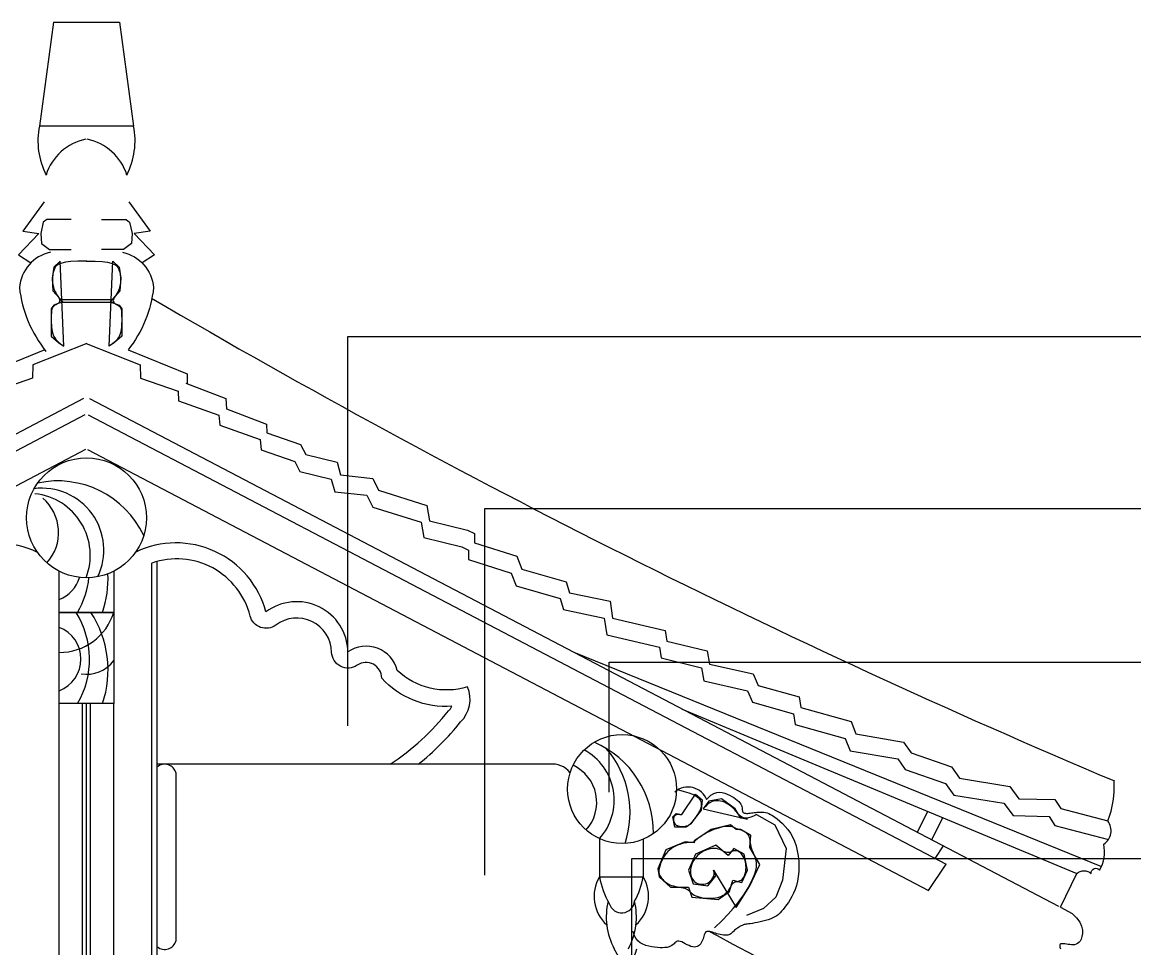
# Model space of a CAD drawing. Header units: metres. Extents: x 2417 to 8168, y 646 to 5953.
# Drawn here: x 4442 to 6483, y 4253 to 5953 of the extents above; entities that cross this region are included whole.
import ezdxf

# ---------------------------------------------------------------- set-up
doc = ezdxf.new("R2010")
doc.units = ezdxf.units.M
for name, color, linetype in [('3', 3, 'Continuous'), ('4', 4, 'Continuous'), ('7', 7, 'Continuous'), ('BH', 3, 'Continuous'), ('DIM', 3, 'Continuous')]:
    doc.layers.add(name, color=color, linetype=linetype)
doc.dimstyles.get("Standard").update_dxf_attribs({"dimtxt": 2.5, "dimasz": 2.5, "dimexe": 1.25, "dimexo": 0.625, "dimtad": 1, "dimcen": 2.5, "dimazin": 3, "dimtfac": 1, "dimtmove": 0, "dimatfit": 3})

msp = doc.modelspace()

# ---------------------------------------------------------------- hatches: boundary and pattern name
at = {"layer": 'BH'}
h = msp.add_hatch(dxfattribs=at)
h.set_pattern_fill('ANSI31', scale=50)
h.paths.add_polyline_path([(6111.1, 4452.66), (6084.46, 4466.61), (6103.55, 4504.74), (6131.37, 4493.15)])

# ---------------------------------------------------------------- linework, layer by layer
at = {"layer": '3'}
for p, q in [((4554.5, 5262.19), (3665.81, 4796.78)), ((4565.18, 5262.19), (5453.87, 4796.78)), ((4556.92, 5232.17), (2982.72, 4407.75)), ((4562.76, 5232.17), (6136.96, 4407.75)), ((4558, 5168.68), (3015.1, 4359.24)), ((4561.68, 5168.68), (6104.59, 4359.24)), ((4679.84, 3763.31), (4679.84, 4960.3)), ((5453.87, 4796.78), (6422.01, 4403.36)), ((5453.87, 4796.78), (6343.62, 4330.92)), ((4509.84, 3797.37), (4509.84, 4702.36)), ((4559.84, 3797.37), (4559.84, 4702.36)), ((4609.84, 3797.37), (4609.84, 4702.36)), ((5653.07, 4692.45), (6376.89, 4390.84)), ((6116.75, 4418.33), (6132.22, 4441.52)), ((6104.59, 4359.24), (6136.96, 4407.75))]:
    msp.add_line(p, q, dxfattribs=at)
for points in [[(3951.02, 4591.34, -0.06), (3873.62, 4668.67, -0.31), (3860.71, 4733.11, 0.27), (3989.73, 4763.18, -0.52), (4080.04, 4797.55, -0.61), (4230.55, 4870.59, -0.47), (4469.6, 4980.43)], [(5168.66, 4591.34, 0.06), (5246.07, 4668.67, 0.31), (5258.97, 4733.11, -0.27), (5129.96, 4763.18, 0.52), (5039.65, 4797.55, 0.61), (4889.13, 4870.59, 0.47), (4650.09, 4980.44)], [(5116.94, 4590.96, 0.08), (5223.89, 4688.99, 0.1), (5230.5, 4697.61, -0.23), (5101.68, 4749.13, 0.6), (5056.61, 4772.81, -0.59), (5009.66, 4796.76, 0.61), (4907.07, 4846.54, -0.53), (4860.1, 4863.02, 0.44), (4679.84, 4960.3, 0.39)], [(5447.07, 4575.07, 0.29), (5409.32, 4590.96), (4689.84, 4590.96)], [(4689.84, 4256.11, 0.54), (4724.28, 4267.43), (4724.28, 4575.01, 0.54), (4689.84, 4586.33)]]:
    msp.add_lwpolyline(points, format="xyb", dxfattribs=at)
for centre, radius, start, end in [((4426.02, 5016.33), 82.68, 317.74, 49.65), ((4406.81, 4931.72), 192.62, 341.26, 2.65), ((4487.29, 4951.61), 62.42, 291.18, 343.67), ((4403.02, 4951.29), 162.39, 329.89, 353.68), ((4511.05, 4899.52), 103.11, 269.33, 343.27), ((4403.02, 4783.82), 162.39, 329.89, 31.98), ((4406.81, 4764.25), 192.62, 341.26, 33.24), ((4487.29, 4784.14), 62.42, 291.18, 68.82), ((4560.12, 4817.58), 61.44, 260.5, 324.03), ((5422.86, 4524.82), 105.23, 318.11, 61.56), ((5418.9, 4465.72), 181.17, 359.37, 66.32), ((5376.79, 4502.52), 180.46, 341.66, 40.68), ((5420.96, 4521.04), 75.17, 317.74, 65.08), ((5471.05, 4282.22), 103.11, 269.33, 343.27), ((5355.61, 4143.65), 203.83, 341.78, 32.29)]:
    msp.add_arc(centre, radius, start, end, dxfattribs=at)
at = {"layer": '4'}
for p, q in [((4499.3, 5952.7), (4473.36, 5762.19)), ((4499.3, 5952.7), (4620.38, 5952.7)), ((4620.38, 5952.7), (4646.33, 5762.19)), ((4646.33, 5762.19), (4473.36, 5762.19)), ((4510.33, 5443.82), (4609.36, 5443.82)), ((4510.33, 5439.12), (4609.36, 5439.12)), ((4689.84, 3763.31), (4689.84, 4963.27)), ((4552.34, 3797.37), (4552.34, 4702.36)), ((4567.34, 3797.37), (4567.34, 4702.36)), ((6084.43, 4466.55), (6103.55, 4504.74)), ((6111.07, 4452.59), (6131.37, 4493.15)), ((5501.2, 4454.57), (5501.2, 4384.42)), ((5581.2, 4453.33), (5581.2, 4384.42)), ((6347.24, 4328.91), (6376.89, 4390.84)), ((5501.2, 4384.42), (5581.2, 4384.42))]:
    msp.add_line(p, q, dxfattribs=at)
for points in [[(4482.28, 5623.18), (4443.27, 5569.61), (4472.53, 5564.74)], [(4637.41, 5623.18), (4676.41, 5569.61), (4647.16, 5564.74)], [(4531.55, 5590.71), (4487.15, 5590.71), (4480.65, 5585.84), (4475.78, 5564.74), (4477.4, 5546.88), (4492.03, 5535.51), (4531.55, 5535.51)], [(4587.69, 5590.71), (4632.53, 5590.71), (4639.03, 5585.84), (4643.91, 5564.74), (4642.28, 5546.88), (4627.66, 5535.51), (4587.69, 5535.51)], [(4472.53, 5564.74), (4435.15, 5525.77), (4457.9, 5511.16)], [(4647.16, 5564.74), (4684.54, 5525.77), (4661.79, 5511.16)], [(4560.28, 5514.41), (4560.28, 5514.41), (4543.94, 5514.15), (4531.16, 5513.43), (4521.45, 5512.29), (4514.35, 5510.8), (4509.38, 5509.03), (4506.05, 5507.03), (4503.89, 5504.87), (4502.43, 5502.61), (4501.25, 5500.29), (4500.27, 5497.93), (4499.47, 5495.53), (4498.83, 5493.08), (4498.34, 5490.58), (4497.97, 5488.03), (4497.72, 5485.43), (4497.57, 5482.77), (4497.5, 5480.06), (4497.53, 5477.31), (4497.69, 5474.52), (4497.99, 5471.72), (4498.46, 5468.91), (4499.12, 5466.1), (4499.99, 5463.32), (4501.1, 5460.57), (4502.44, 5457.87), (4503.94, 5455.24), (4505.49, 5452.69), (4507.01, 5450.26), (4508.39, 5447.95), (4509.53, 5445.8), (4510.33, 5443.82), (4510.69, 5442.04), (4510.55, 5440.46), (4509.96, 5439.08), (4509.01, 5437.86), (4507.8, 5436.77), (4506.41, 5435.79), (4504.93, 5434.89), (4503.44, 5434.05), (4502.05, 5433.23), (4500.82, 5432.42), (4499.75, 5431.58), (4498.83, 5430.71), (4498.05, 5429.78), (4497.4, 5428.78), (4496.87, 5427.68), (4496.44, 5426.46), (4496.09, 5425.12), (4495.82, 5423.62), (4495.62, 5421.95), (4495.48, 5420.1), (4495.38, 5418.05), (4495.32, 5415.78), (4495.29, 5413.28), (4495.28, 5410.54), (4495.28, 5407.53), (4495.28, 5404.25), (4495.33, 5400.77), (4495.45, 5397.14), (4495.68, 5393.44), (4496.07, 5389.73), (4496.65, 5386.09), (4497.46, 5382.57), (4498.53, 5379.25), (4499.9, 5376.18), (4501.58, 5373.33), (4503.56, 5370.67), (4505.84, 5368.14), (4508.43, 5365.71), (4511.33, 5363.33), (4514.53, 5360.96), (4518.03, 5358.55), (4511.53, 5514.41), (4500.15, 5503.04), (4496.73, 5483.38), (4498.36, 5460.08), (4516.4, 5439.73), (4500.15, 5433.23), (4495.28, 5426.74), (4495.28, 5410.5), (4495.28, 5376.41), (4508.28, 5365.04), (4518.03, 5358.55)], [(4559.4, 5514.41), (4559.4, 5514.41), (4575.74, 5514.15), (4588.53, 5513.43), (4598.23, 5512.29), (4605.33, 5510.8), (4610.31, 5509.03), (4613.63, 5507.03), (4615.79, 5504.87), (4617.26, 5502.61), (4618.44, 5500.29), (4619.42, 5497.93), (4620.22, 5495.53), (4620.86, 5493.08), (4621.35, 5490.58), (4621.71, 5488.03), (4621.96, 5485.43), (4622.11, 5482.77), (4622.18, 5480.06), (4622.15, 5477.31), (4621.99, 5474.52), (4621.69, 5471.72), (4621.22, 5468.91), (4620.56, 5466.1), (4619.69, 5463.32), (4618.59, 5460.57), (4617.25, 5457.87), (4615.75, 5455.24), (4614.19, 5452.69), (4612.67, 5450.26), (4611.3, 5447.95), (4610.16, 5445.8), (4609.36, 5443.82), (4609, 5442.04), (4609.14, 5440.46), (4609.72, 5439.08), (4610.67, 5437.86), (4611.88, 5436.77), (4613.28, 5435.79), (4614.76, 5434.89), (4616.24, 5434.05), (4617.64, 5433.23), (4618.87, 5432.42), (4619.94, 5431.58), (4620.85, 5430.71), (4621.63, 5429.78), (4622.28, 5428.78), (4622.82, 5427.68), (4623.25, 5426.46), (4623.59, 5425.12), (4623.86, 5423.62), (4624.06, 5421.95), (4624.21, 5420.1), (4624.31, 5418.05), (4624.36, 5415.78), (4624.39, 5413.28), (4624.41, 5410.54), (4624.41, 5407.53), (4624.4, 5404.25), (4624.36, 5400.77), (4624.24, 5397.14), (4624, 5393.44), (4623.61, 5389.73), (4623.04, 5386.09), (4622.23, 5382.57), (4621.16, 5379.25), (4619.79, 5376.18), (4618.11, 5373.33), (4616.13, 5370.67), (4613.84, 5368.14), (4611.25, 5365.71), (4608.36, 5363.33), (4605.16, 5360.96), (4601.66, 5358.55), (4608.16, 5514.41), (4619.53, 5503.04), (4622.96, 5483.38), (4621.32, 5460.08), (4603.28, 5439.73), (4619.53, 5433.23), (4624.41, 5426.74), (4624.41, 5410.5), (4624.41, 5376.41), (4611.41, 5365.04), (4601.66, 5358.55)], [(4483.55, 5351.27), (4374.95, 5307.43), (4375.2, 5289.71)], [(4560.64, 5363.24), (4461.17, 5324.17), (4460.7, 5299.8), (4391.47, 5275.66), (4391.13, 5257.94)], [(4559.04, 5363.24), (4658.51, 5324.17), (4658.98, 5299.8), (4728.22, 5275.66), (4728.56, 5257.94)], [(4636.13, 5351.27), (4744.74, 5307.43), (4744.49, 5289.71)], [(4742.39, 5290.67), (4815.7, 5262.19), (4816.66, 5243.34)], [(4728.56, 5257.94), (4802.78, 5231.92), (4804.37, 5213.12)], [(4816.66, 5243.34), (4889.97, 5214.86), (4890.77, 5199.19)], [(4804.37, 5213.12), (4878.6, 5187.11), (4880.18, 5168.3)], [(4890.77, 5199.19), (4952.71, 5177.85), (4962.04, 5159.2), (5019.61, 5145.21), (5025.83, 5121.9), (5084.95, 5115.68), (5095.84, 5093.92), (5184.53, 5065.94), (5189.2, 5037.97), (5259.21, 5020.87), (5271.66, 5014.65), (5271.66, 4997.55), (5349.45, 4972.69), (5358.78, 4949.37), (5439.69, 4926.06), (5445.91, 4905.85), (5520.59, 4890.31), (5525.26, 4859.22), (5621.72, 4836.66), (5624.74, 4817.07), (5698.66, 4798.98), (5703.19, 4774.87), (5783.15, 4756.78), (5792.2, 4735.68), (5867.64, 4714.58), (5870.66, 4694.99), (5962.69, 4669.37), (5971.74, 4646.76), (6059.24, 4631.69), (6072.82, 4612.1), (6146.75, 4586.47), (6161.84, 4565.37), (6253.87, 4550.3), (6270.46, 4527.69), (6336.84, 4526.19), (6347.41, 4509.61), (6433.94, 4487.06)], [(4880.18, 5168.3), (4942.12, 5146.96), (4951.46, 5128.31), (5009.02, 5114.32), (5015.25, 5091.01), (5074.37, 5084.79), (5085.26, 5063.03), (5173.94, 5035.05), (5178.61, 5007.08), (5248.62, 4989.98), (5261.07, 4983.76), (5261.07, 4966.67), (5338.86, 4941.8), (5348.2, 4918.48), (5429.1, 4895.17), (5435.32, 4874.96), (5510.01, 4859.42), (5514.67, 4828.34), (5611.14, 4805.78), (5614.15, 4786.18), (5688.08, 4768.1), (5692.61, 4743.98), (5772.57, 4725.9), (5781.62, 4704.8), (5857.05, 4683.7), (5860.07, 4664.1), (5952.1, 4638.48), (5961.15, 4615.87), (6048.66, 4600.8), (6062.24, 4581.21), (6136.16, 4555.59), (6151.25, 4534.48), (6243.28, 4519.41), (6259.88, 4496.81), (6326.26, 4495.3), (6336.82, 4478.72), (6435.01, 4453.13)], [(4609.84, 4945.35), (4609.84, 4869.83), (4509.84, 4869.83), (4509.84, 4945.35)], [(6347.24, 4328.91), (6368.41, 4317.16), (6376.66, 4309.02), (6382.28, 4301.17), (6385.67, 4293.73), (6387.22, 4286.82), (6387.33, 4280.54), (6386.39, 4275.03), (6384.78, 4270.41), (6382.85, 4266.75), (6380.68, 4263.98), (6378.29, 4261.99), (6375.72, 4260.68), (6372.98, 4259.94), (6370.11, 4259.66), (6367.12, 4259.73), (6364.05, 4260.04), (6360.94, 4260.48), (6357.86, 4260.96), (6354.91, 4261.39), (6352.2, 4261.67), (6349.82, 4261.71), (6347.87, 4261.41), (6346.45, 4260.68), (6345.65, 4259.44), (6345.53, 4257.59), (6346, 4255.16), (6346.93, 4252.17)], [(5785.91, 4239.51), (5746.65, 4260.59), (5717.69, 4276.16), (5702.28, 4284.44)]]:
    msp.add_lwpolyline(points, dxfattribs=at)
for points in [[(4493.65, 5530.64, 0.33), (4436.77, 5465.7, 0.14), (4485.53, 5348.81)], [(4626.03, 5530.64, -0.33), (4682.91, 5465.7, -0.14), (4636.13, 5351.27, -0.14)], [(6376.89, 4390.84, -0.38), (6403.27, 4390.55, -0.78), (6418.6, 4396.68, 0.19), (6426.27, 4444.17, 0.43), (6433.94, 4487.06, 0.11), (6445.42, 4560.74, 0.11)]]:
    msp.add_lwpolyline(points, format="xyb", dxfattribs=at)
msp.add_lwpolyline([(4509.84, 4702.36), (4509.84, 4869.83), (4609.84, 4869.83), (4609.84, 4702.36)], close=True, dxfattribs=at)
for centre, radius in [((4559.85, 5043.33), 110), ((5542.62, 4545.59), 100)]:
    msp.add_circle(centre, radius, dxfattribs=at)
for centre, radius, start, end in [((4610.41, 5735.32), 139.66, 168.91, 206.81), ((4509.27, 5735.32), 139.66, 333.19, 11.09), ((4577.34, 5644.03), 95.86, 101.39, 162.82), ((4542.34, 5644.03), 95.86, 17.18, 78.61), ((12339.52, 18519.24), 15151.9, 239.63, 247.11)]:
    msp.add_arc(centre, radius, start, end, dxfattribs=at)
at = {"layer": '7'}
msp.add_line((6371.07, 4387.49), (6371.07, 4387.49), dxfattribs=at)
for points in [[(5697.64, 4526.22), (5699.8, 4528.85), (5705.62, 4534.09), (5711.17, 4537.47), (5716.47, 4539.25), (5721.53, 4539.73), (5726.38, 4539.19), (5731.02, 4537.91), (5735.46, 4536.16), (5739.71, 4534.19), (5743.74, 4532.08), (5747.5, 4529.85), (5750.94, 4527.53), (5754.02, 4525.15), (5756.68, 4522.75), (5758.88, 4520.35), (5760.58, 4517.99), (5761.75, 4515.69), (5762.48, 4513.48), (5762.89, 4511.38), (5763.09, 4509.42), (5763.19, 4507.63), (5763.31, 4506.02), (5763.55, 4504.62), (5764.04, 4503.45), (5764.86, 4502.54), (5766.01, 4501.86), (5767.43, 4501.4), (5769.11, 4501.12), (5771, 4501), (5773.06, 4501.02), (5775.25, 4501.15), (5777.55, 4501.38), (5779.92, 4501.66), (5782.35, 4501.99), (5784.83, 4502.34), (5787.34, 4502.67), (5789.89, 4502.98), (5792.46, 4503.23), (5795.05, 4503.39), (5797.65, 4503.45), (5800.26, 4503.38), (5802.92, 4503.11), (5805.68, 4502.59), (5808.61, 4501.77), (5811.74, 4500.56), (5815.14, 4498.93), (5818.85, 4496.79), (5822.94, 4494.11), (5827.42, 4490.81), (5832.18, 4486.89), (5837.08, 4482.34), (5842, 4477.15), (5846.78, 4471.31), (5851.3, 4464.81), (5855.41, 4457.64), (5858.97, 4449.81), (5861.88, 4441.32), (5864.13, 4432.31), (5865.72, 4422.96), (5866.68, 4413.42), (5867.02, 4403.87), (5866.77, 4394.47), (5865.93, 4385.38), (5864.51, 4376.78), (5862.57, 4368.79), (5860.16, 4361.42), (5857.38, 4354.65), (5854.34, 4348.44), (5851.11, 4342.76), (5847.8, 4337.6), (5844.5, 4332.91), (5841.3, 4328.67), (5838.27, 4324.85), (5835.34, 4321.42), (5832.44, 4318.35), (5829.48, 4315.6), (5826.37, 4313.15), (5823.03, 4310.95), (5819.38, 4308.98), (5815.32, 4307.21), (5810.81, 4305.6), (5805.96, 4304.15), (5800.92, 4302.86), (5795.83, 4301.72), (5790.84, 4300.72), (5786.09, 4299.86), (5781.73, 4299.14), (5777.9, 4298.56), (5774.72, 4298.1), (5772.11, 4297.73), (5769.97, 4297.42), (5768.2, 4297.13), (5766.69, 4296.82), (5765.33, 4296.46), (5764.02, 4296.02), (5762.66, 4295.44), (5761.15, 4294.71), (5759.52, 4293.84), (5757.8, 4292.84), (5756.03, 4291.72), (5754.24, 4290.51), (5752.47, 4289.21), (5750.76, 4287.85), (5749.14, 4286.44), (5747.64, 4285.01), (5746.22, 4283.58), (5744.81, 4282.2), (5743.38, 4280.91), (5741.87, 4279.74), (5740.23, 4278.75), (5738.4, 4277.97), (5736.33, 4277.44), (5733.98, 4277.2), (5731.39, 4277.21), (5728.62, 4277.44), (5725.72, 4277.88), (5722.73, 4278.47), (5719.71, 4279.2), (5716.72, 4280.02), (5713.81, 4280.91), (5711.02, 4281.82), (5708.37, 4282.7), (5705.89, 4283.47), (5703.59, 4284.06), (5701.48, 4284.42), (5699.58, 4284.46), (5697.91, 4284.12), (5696.48, 4283.33), (5695.3, 4282.04), (5694.32, 4280.33), (5693.48, 4278.26), (5692.72, 4275.93), (5691.97, 4273.42), (5691.17, 4270.82), (5690.27, 4268.21), (5689.21, 4265.68), (5687.92, 4263.3), (5686.41, 4261.14), (5684.66, 4259.26), (5682.67, 4257.72), (5680.43, 4256.56), (5677.95, 4255.85), (5675.22, 4255.64), (5672.23, 4255.99), (5669, 4256.92), (5665.59, 4258.29), (5662.11, 4259.96), (5658.63, 4261.74), (5655.25, 4263.47), (5652.06, 4264.99), (5649.14, 4266.13), (5646.59, 4266.72), (5644.46, 4266.64), (5642.66, 4265.98), (5641.06, 4264.87), (5639.53, 4263.43), (5637.96, 4261.79), (5636.22, 4260.1), (5634.17, 4258.46), (5631.7, 4257.02), (5628.7, 4255.89), (5625.21, 4255.06), (5621.27, 4254.54), (5616.95, 4254.32), (5612.29, 4254.38), (5607.36, 4254.71), (5602.2, 4255.31), (5596.88, 4256.16), (5591.45, 4257.28), (5586.06, 4258.8), (5580.86, 4260.86), (5575.98, 4263.62), (5571.58, 4267.24), (5567.81, 4271.86), (5564.82, 4277.63), (5562.75, 4284.71)], [(5645.9, 4544.29), (5645.9, 4544.29), (5656.47, 4541.32), (5664.94, 4538.59), (5671.59, 4536.07), (5676.65, 4533.72), (5680.38, 4531.48), (5683.03, 4529.33), (5684.85, 4527.21), (5686.09, 4525.08), (5686.97, 4522.92), (5687.55, 4520.72), (5687.84, 4518.49), (5687.86, 4516.24), (5687.65, 4513.98), (5687.21, 4511.72), (5686.57, 4509.48), (5685.74, 4507.26), (5684.76, 4505.07), (5683.64, 4502.93), (5682.43, 4500.84), (5681.15, 4498.82), (5679.84, 4496.89), (5678.53, 4495.04), (5677.25, 4493.31), (5676.04, 4491.68), (5674.92, 4490.19), (5673.88, 4488.81), (5672.9, 4487.54), (5671.97, 4486.36), (5671.08, 4485.27), (5670.2, 4484.24), (5669.32, 4483.27), (5668.42, 4482.34), (5667.49, 4481.45), (5666.51, 4480.6), (5665.45, 4479.8), (5664.31, 4479.05), (5663.04, 4478.37), (5661.65, 4477.76), (5660.1, 4477.24), (5658.37, 4476.8), (5656.47, 4476.47), (5654.42, 4476.25), (5652.29, 4476.18), (5650.14, 4476.28), (5648.03, 4476.58), (5646, 4477.09), (5644.11, 4477.85), (5642.44, 4478.88), (5641.01, 4480.18), (5639.83, 4481.73), (5638.9, 4483.45), (5638.21, 4485.3), (5637.76, 4487.23), (5637.54, 4489.17), (5637.54, 4491.08), (5637.76, 4492.9), (5638.2, 4494.57), (5638.91, 4496.05), (5639.95, 4497.3), (5641.37, 4498.28), (5643.25, 4498.94), (5645.63, 4499.25), (5648.57, 4499.15), (5652.14, 4498.61), (5677.08, 4535.99), (5689.55, 4525.6), (5687.48, 4506.91), (5675, 4490.3), (5668.77, 4481.99), (5660.45, 4475.76), (5639.66, 4475.76), (5635.51, 4494.45), (5641.74, 4500.68), (5652.14, 4498.61)], [(5789.33, 4498.61), (5789.33, 4498.61), (5783.57, 4495.92), (5778.67, 4494.02), (5774.53, 4492.83), (5771.06, 4492.27), (5768.13, 4492.25), (5765.66, 4492.69), (5763.52, 4493.51), (5761.62, 4494.63), (5759.86, 4495.96), (5758.18, 4497.48), (5756.54, 4499.17), (5754.9, 4501.01), (5753.22, 4502.96), (5751.43, 4505.02), (5749.51, 4507.15), (5747.41, 4509.34), (5745.09, 4511.55), (5742.55, 4513.74), (5739.81, 4515.86), (5736.87, 4517.86), (5733.74, 4519.68), (5730.43, 4521.26), (5726.96, 4522.56), (5723.33, 4523.53), (5719.56, 4524.09), (5715.68, 4524.18), (5711.7, 4523.67), (5707.68, 4522.49), (5703.63, 4520.53), (5699.58, 4517.69), (5695.57, 4513.87), (5691.63, 4508.99), (5772.7, 4490.3), (5760.23, 4492.38), (5749.84, 4508.99), (5724.89, 4527.68), (5702.03, 4523.53), (5691.63, 4508.99)], [(5789.33, 4498.61), (5822.59, 4479.92), (5843.38, 4436.31), (5837.14, 4378.16), (5824.67, 4347.01), (5801.81, 4326.25), (5770.62, 4313.79)], [(5712.42, 4290.94), (5712.42, 4290.94), (5726.01, 4304.16), (5737.35, 4315.89), (5746.71, 4326.31), (5754.38, 4335.57), (5760.64, 4343.85), (5765.77, 4351.32), (5770.04, 4358.14), (5773.74, 4364.49), (5777.1, 4370.51), (5780.13, 4376.23), (5782.79, 4381.7), (5785.05, 4386.92), (5786.87, 4391.93), (5788.21, 4396.74), (5789.05, 4401.37), (5789.33, 4405.85), (5789.06, 4410.2), (5788.32, 4414.42), (5787.21, 4418.5), (5785.87, 4422.46), (5784.39, 4426.29), (5782.9, 4429.99), (5781.51, 4433.56), (5780.33, 4437), (5779.44, 4440.31), (5778.79, 4443.48), (5778.3, 4446.5), (5777.9, 4449.37), (5777.5, 4452.08), (5777.01, 4454.62), (5776.37, 4456.98), (5775.48, 4459.15), (5774.28, 4461.13), (5772.83, 4462.92), (5771.17, 4464.52), (5769.37, 4465.94), (5767.49, 4467.18), (5765.58, 4468.25), (5763.72, 4469.15), (5761.96, 4469.88), (5760.35, 4470.45), (5758.88, 4470.9), (5757.52, 4471.26), (5756.25, 4471.57), (5755.04, 4471.86), (5753.88, 4472.17), (5752.73, 4472.53), (5751.57, 4473), (5750.38, 4473.57), (5749.11, 4474.23), (5747.71, 4474.92), (5746.16, 4475.59), (5744.39, 4476.2), (5742.36, 4476.69), (5740.04, 4477.03), (5737.36, 4477.15), (5734.32, 4477.02), (5730.94, 4476.64), (5727.29, 4476.02), (5723.42, 4475.16), (5719.39, 4474.07), (5715.25, 4472.77), (5711.06, 4471.25), (5706.88, 4469.53), (5702.76, 4467.63), (5698.76, 4465.59), (5694.93, 4463.46), (5691.33, 4461.31), (5688, 4459.2), (5685, 4457.17), (5682.38, 4455.29), (5680.2, 4453.61), (5678.48, 4452.18), (5677.15, 4450.99), (5676.13, 4450.02), (5675.31, 4449.24), (5674.6, 4448.65), (5673.91, 4448.21), (5673.16, 4447.91), (5672.23, 4447.73), (5671.06, 4447.64), (5669.63, 4447.6), (5667.93, 4447.58), (5665.95, 4447.51), (5663.7, 4447.37), (5661.17, 4447.1), (5658.36, 4446.66), (5655.25, 4446), (5651.87, 4445.09), (5648.28, 4443.91), (5644.54, 4442.46), (5640.75, 4440.72), (5636.97, 4438.69), (5633.28, 4436.36), (5629.77, 4433.72), (5626.5, 4430.77), (5623.54, 4427.51), (5620.9, 4424), (5618.57, 4420.33), (5616.54, 4416.58), (5614.8, 4412.83), (5613.34, 4409.16), (5612.17, 4405.65), (5611.25, 4402.39), (5610.61, 4399.43), (5610.22, 4396.74), (5610.1, 4394.29), (5610.26, 4392.01), (5610.69, 4389.86), (5611.4, 4387.79), (5612.4, 4385.75), (5613.68, 4383.7), (5615.25, 4381.6), (5617.11, 4379.48), (5619.23, 4377.38), (5621.6, 4375.35), (5624.23, 4373.43), (5627.08, 4371.68), (5630.15, 4370.12), (5633.43, 4368.82), (5636.89, 4367.78), (5640.47, 4366.97), (5644.09, 4366.3), (5647.68, 4365.7), (5651.15, 4365.11), (5654.43, 4364.44), (5657.44, 4363.62), (5660.1, 4362.59), (5662.38, 4361.28), (5664.38, 4359.75), (5666.21, 4358.06), (5668.03, 4356.27), (5669.96, 4354.45), (5672.14, 4352.66), (5674.7, 4350.97), (5677.77, 4349.43), (5681.45, 4348.12), (5685.65, 4347.04), (5690.23, 4346.21), (5695.05, 4345.63), (5699.99, 4345.3), (5704.91, 4345.25), (5709.68, 4345.47), (5714.15, 4345.97), (5718.23, 4346.76), (5721.92, 4347.82), (5725.22, 4349.13), (5728.18, 4350.65), (5730.82, 4352.36), (5733.15, 4354.25), (5735.21, 4356.28), (5737.02, 4358.43), (5738.6, 4360.68), (5740.01, 4362.96), (5741.28, 4365.22), (5742.48, 4367.39), (5743.64, 4369.42), (5744.81, 4371.23), (5746.06, 4372.79), (5747.41, 4374.01), (5748.92, 4374.87), (5750.55, 4375.44), (5752.28, 4375.83), (5754.08, 4376.13), (5755.91, 4376.45), (5757.74, 4376.88), (5759.54, 4377.53), (5761.27, 4378.51), (5762.91, 4379.88), (5764.43, 4381.63), (5765.81, 4383.73), (5767.03, 4386.12), (5768.07, 4388.78), (5768.92, 4391.65), (5769.55, 4394.7), (5769.93, 4397.89), (5770.06, 4401.18), (5769.94, 4404.51), (5769.58, 4407.84), (5768.98, 4411.13), (5768.15, 4414.32), (5767.11, 4417.36), (5765.85, 4420.21), (5764.39, 4422.81), (5762.74, 4425.13), (5760.93, 4427.15), (5759.02, 4428.86), (5757.03, 4430.25), (5755, 4431.32), (5752.99, 4432.06), (5751.02, 4432.45), (5749.14, 4432.5), (5747.38, 4432.21), (5745.71, 4431.67), (5744.09, 4430.98), (5742.48, 4430.25), (5740.83, 4429.59), (5739.11, 4429.09), (5737.27, 4428.88), (5735.29, 4429.04), (5733.11, 4429.65), (5730.73, 4430.62), (5728.15, 4431.81), (5725.37, 4433.11), (5722.37, 4434.37), (5719.16, 4435.46), (5715.73, 4436.27), (5712.07, 4436.65), (5708.2, 4436.52), (5704.19, 4435.87), (5700.09, 4434.76), (5696.01, 4433.24), (5692, 4431.34), (5688.15, 4429.11), (5684.54, 4426.6), (5681.24, 4423.85), (5678.31, 4420.9), (5675.77, 4417.79), (5673.6, 4414.55), (5671.8, 4411.21), (5670.35, 4407.81), (5669.25, 4404.38), (5668.5, 4400.95), (5668.07, 4397.54), (5667.98, 4394.21), (5668.2, 4390.97), (5668.74, 4387.86), (5669.59, 4384.91), (5670.75, 4382.16), (5672.21, 4379.63), (5673.98, 4377.37), (5676.04, 4375.39), (5678.39, 4373.74), (5680.98, 4372.44), (5683.77, 4371.5), (5686.72, 4370.96), (5689.77, 4370.83), (5692.87, 4371.13), (5696, 4371.9), (5699.08, 4373.14), (5702.07, 4374.88), (5704.86, 4377.07), (5707.32, 4379.66), (5709.32, 4382.6), (5710.75, 4385.84), (5711.48, 4389.33), (5711.38, 4393.01), (5710.34, 4396.85), (5751.92, 4328.32), (5776.86, 4367.78), (5795.57, 4407.23), (5776.86, 4438.38), (5778.94, 4461.23), (5760.23, 4471.61), (5751.92, 4471.61), (5741.52, 4479.92), (5706.18, 4471.61), (5675, 4450.84), (5675, 4446.69), (5658.37, 4448.77), (5623.03, 4434.23), (5608.48, 4398.93), (5610.56, 4384.39), (5631.35, 4365.7), (5664.61, 4365.7), (5670.85, 4347.01), (5718.66, 4342.86), (5739.44, 4357.4), (5745.68, 4378.16), (5762.31, 4374.01), (5772.7, 4396.85), (5766.47, 4425.92), (5747.76, 4436.31), (5737.36, 4423.85), (5714.5, 4442.54), (5677.08, 4425.92), (5664.61, 4396.85), (5672.92, 4371.93), (5699.95, 4367.78), (5714.5, 4386.47), (5710.34, 4396.85)]]:
    msp.add_lwpolyline(points, dxfattribs=at)
for centre, radius, start, end in [((5663.81, 4513.02), 36.31, 20.28, 131.68), ((5561.07, 4348.43), 69.85, 148.99, 228.11), ((5652.06, 4411.96), 153.36, 190.35, 209.88), ((5430.34, 4411.96), 153.36, 331.88, 349.65), ((5521.33, 4348.43), 69.85, 311.89, 31.01), ((5640.49, 4311.18), 126.92, 166.85, 207.52), ((5541.9, 4341.96), 23.69, 195.67, 355.37), ((5441.91, 4311.18), 126.92, 332.48, 13.15)]:
    msp.add_arc(centre, radius, start, end, dxfattribs=at)
at = {"layer": 'DIM'}
for centre, radius, start, end in [((4507.16, 4936.84), 174.2, 25.1, 102.25), ((4477.97, 4983.92), 113.76, 334.73, 97.2), ((4453.12, 4974.48), 113.76, 338.8, 83.87)]:
    msp.add_arc(centre, radius, start, end, dxfattribs=at)

# ---------------------------------------------------------------- leaders
for points in [[(5039.5, 4661.44), (5039.5, 5376.23), (7484.79, 5376.23)], [(5290.69, 4387.69), (5290.69, 5060.66), (7484.79, 5060.66)], [(5519.04, 4539.77), (5519.04, 4778.4), (7484.79, 4778.4)], [(5560.41, 4197.58), (5560.41, 4418.43), (7487.94, 4418.43)]]:
    msp.add_leader(points, dimstyle='Standard', dxfattribs=at)

doc.saveas('drawing.dxf')
